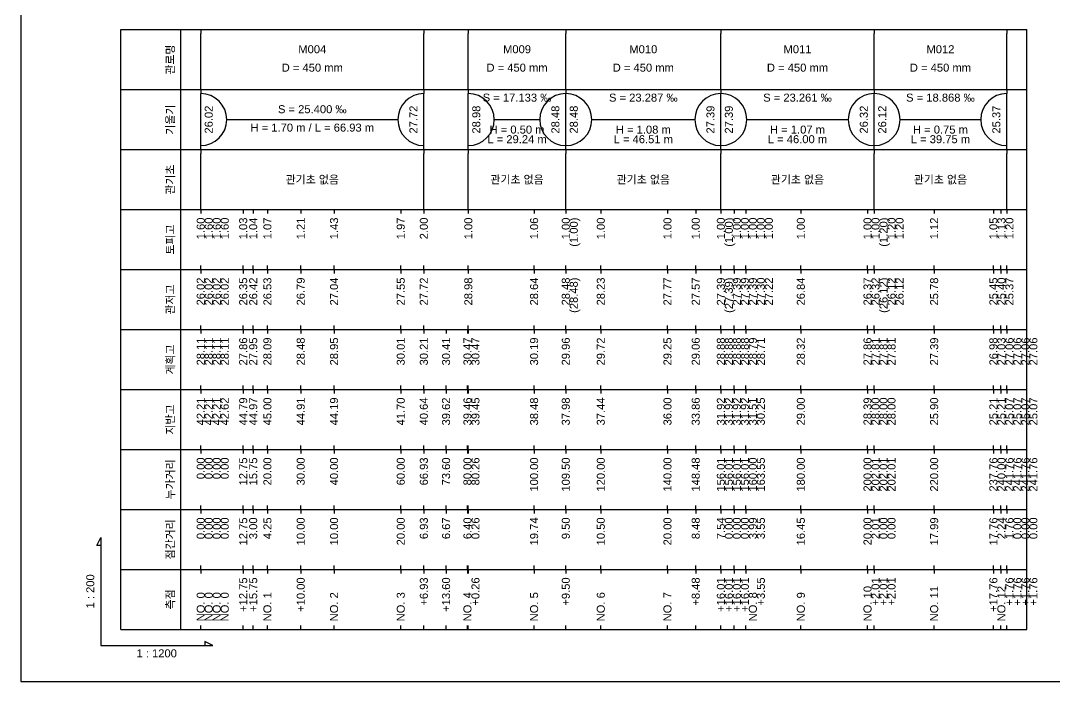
# Model space of a CAD drawing. Header units: millimetres. Extents: x -7351 to 135086, y 1419 to 5643.
# Drawn here: x 90723.4 to 90981.7, y 1419 to 1584.3 of the extents above; entities that cross this region are included whole.
import ezdxf
from ezdxf.enums import TextEntityAlignment as Align

# ---------------------------------------------------------------- set-up
doc = ezdxf.new("R2010")
doc.units = ezdxf.units.MM
for name, color, linetype in [('KZ_종단_도각', 7, 'Continuous'), ('KZ_종단_테이블문자', 7, 'Continuous'), ('KZ_종단_테이블선', 7, 'Continuous')]:
    doc.layers.add(name, color=color, linetype=linetype)
doc.styles.get("Standard").update_dxf_attribs({"font": 'arial.ttf'})

msp = doc.modelspace()

# ---------------------------------------------------------------- linework, layer by layer
at = {"layer": 'KZ_종단_도각'}
msp.add_lwpolyline([(90723.36, 1419.04), (91564.36, 1419.04), (91564.36, 2013.04), (90723.36, 2013.04)], close=True, dxfattribs=at)
at = {"layer": 'KZ_종단_테이블문자'}
for p, q in [((90768.36, 1582.04), (90768.36, 1581.04)), ((90824.13, 1582.04), (90824.13, 1581.04)), ((90835.24, 1582.04), (90835.24, 1581.04)), ((90859.61, 1582.04), (90859.61, 1581.04)), ((90859.61, 1582.04), (90859.61, 1581.04)), ((90898.37, 1582.04), (90898.37, 1581.04)), ((90898.37, 1582.04), (90898.37, 1581.04)), ((90936.7, 1582.04), (90936.7, 1581.04)), ((90936.7, 1582.04), (90936.7, 1581.04)), ((90969.83, 1582.04), (90969.83, 1581.04)), ((90768.36, 1568.04), (90768.36, 1581.04)), ((90824.13, 1568.04), (90824.13, 1581.04)), ((90835.24, 1568.04), (90835.24, 1581.04)), ((90859.61, 1568.04), (90859.61, 1581.04)), ((90859.61, 1568.04), (90859.61, 1581.04)), ((90898.37, 1568.04), (90898.37, 1581.04)), ((90898.37, 1568.04), (90898.37, 1581.04)), ((90936.7, 1568.04), (90936.7, 1581.04)), ((90936.7, 1568.04), (90936.7, 1581.04)), ((90969.83, 1568.04), (90969.83, 1581.04)), ((90768.36, 1567.04), (90768.36, 1568.04)), ((90768.36, 1567.04), (90768.36, 1566.04)), ((90768.36, 1553.04), (90768.36, 1566.04)), ((90824.13, 1567.04), (90824.13, 1568.04)), ((90824.13, 1567.04), (90824.13, 1566.04)), ((90824.13, 1553.04), (90824.13, 1566.04)), ((90835.24, 1567.04), (90835.24, 1568.04)), ((90835.24, 1567.04), (90835.24, 1566.04)), ((90835.24, 1553.04), (90835.24, 1566.04)), ((90859.61, 1567.04), (90859.61, 1568.04)), ((90859.61, 1567.04), (90859.61, 1568.04)), ((90859.61, 1567.04), (90859.61, 1566.04)), ((90859.61, 1567.04), (90859.61, 1566.04)), ((90859.61, 1553.04), (90859.61, 1566.04)), ((90859.61, 1553.04), (90859.61, 1566.04)), ((90898.37, 1567.04), (90898.37, 1568.04)), ((90898.37, 1567.04), (90898.37, 1568.04)), ((90898.37, 1567.04), (90898.37, 1566.04)), ((90898.37, 1567.04), (90898.37, 1566.04)), ((90898.37, 1553.04), (90898.37, 1566.04)), ((90898.37, 1553.04), (90898.37, 1566.04)), ((90936.7, 1567.04), (90936.7, 1568.04)), ((90936.7, 1567.04), (90936.7, 1568.04)), ((90936.7, 1567.04), (90936.7, 1566.04)), ((90936.7, 1567.04), (90936.7, 1566.04)), ((90936.7, 1553.04), (90936.7, 1566.04)), ((90936.7, 1553.04), (90936.7, 1566.04)), ((90969.83, 1567.04), (90969.83, 1568.04)), ((90969.83, 1567.04), (90969.83, 1566.04)), ((90969.83, 1553.04), (90969.83, 1566.04)), ((90774.78, 1559.54), (90817.72, 1559.54)), ((90841.66, 1559.54), (90853.19, 1559.54)), ((90866.03, 1559.54), (90891.95, 1559.54)), ((90904.78, 1559.54), (90930.28, 1559.54)), ((90943.12, 1559.54), (90963.41, 1559.54)), ((90768.36, 1552.04), (90768.36, 1553.04)), ((90824.13, 1552.04), (90824.13, 1553.04)), ((90835.24, 1552.04), (90835.24, 1553.04)), ((90859.61, 1552.04), (90859.61, 1553.04)), ((90859.61, 1552.04), (90859.61, 1553.04)), ((90898.37, 1552.04), (90898.37, 1553.04)), ((90898.37, 1552.04), (90898.37, 1553.04)), ((90936.7, 1552.04), (90936.7, 1553.04)), ((90936.7, 1552.04), (90936.7, 1553.04)), ((90969.83, 1552.04), (90969.83, 1553.04)), ((90768.36, 1552.04), (90768.36, 1551.04)), ((90768.36, 1538.04), (90768.36, 1551.04)), ((90824.13, 1552.04), (90824.13, 1551.04)), ((90824.13, 1538.04), (90824.13, 1551.04)), ((90835.24, 1552.04), (90835.24, 1551.04)), ((90835.24, 1538.04), (90835.24, 1551.04)), ((90859.61, 1552.04), (90859.61, 1551.04)), ((90859.61, 1552.04), (90859.61, 1551.04)), ((90859.61, 1538.04), (90859.61, 1551.04)), ((90859.61, 1538.04), (90859.61, 1551.04)), ((90898.37, 1552.04), (90898.37, 1551.04)), ((90898.37, 1552.04), (90898.37, 1551.04)), ((90898.37, 1538.04), (90898.37, 1551.04)), ((90898.37, 1538.04), (90898.37, 1551.04)), ((90936.7, 1552.04), (90936.7, 1551.04)), ((90936.7, 1552.04), (90936.7, 1551.04)), ((90936.7, 1538.04), (90936.7, 1551.04)), ((90936.7, 1538.04), (90936.7, 1551.04)), ((90969.83, 1552.04), (90969.83, 1551.04)), ((90969.83, 1538.04), (90969.83, 1551.04)), ((90768.36, 1537.04), (90768.36, 1538.04)), ((90824.13, 1537.04), (90824.13, 1538.04)), ((90835.24, 1537.04), (90835.24, 1538.04)), ((90859.61, 1537.04), (90859.61, 1538.04)), ((90859.61, 1537.04), (90859.61, 1538.04)), ((90898.37, 1537.04), (90898.37, 1538.04)), ((90898.37, 1537.04), (90898.37, 1538.04)), ((90936.7, 1537.04), (90936.7, 1538.04)), ((90936.7, 1537.04), (90936.7, 1538.04)), ((90969.83, 1537.04), (90969.83, 1538.04))]:
    msp.add_line(p, q, dxfattribs=at)
for centre, start, end in [((90768.36, 1559.54), 270, 90), ((90824.13, 1559.54), 90, 270), ((90835.24, 1559.54), 270, 90), ((90859.61, 1559.54), 90, 270), ((90859.61, 1559.54), 270, 90), ((90898.37, 1559.54), 90, 270), ((90898.37, 1559.54), 270, 90), ((90936.7, 1559.54), 90, 270), ((90936.7, 1559.54), 270, 90), ((90969.83, 1559.54), 90, 270)]:
    msp.add_arc(centre, 6.5, start, end, dxfattribs=at)
at = {"layer": 'KZ_종단_테이블선'}
for p, q in [((90748.36, 1567.04), (90748.36, 1582.04)), ((90748.36, 1582.04), (90974.83, 1582.04)), ((90763.36, 1567.04), (90763.36, 1582.04)), ((90974.83, 1567.04), (90974.83, 1582.04)), ((90748.36, 1552.04), (90748.36, 1567.04)), ((90748.36, 1567.04), (90974.83, 1567.04)), ((90763.36, 1552.04), (90763.36, 1567.04)), ((90974.83, 1552.04), (90974.83, 1567.04)), ((90748.36, 1537.04), (90748.36, 1552.04)), ((90748.36, 1552.04), (90974.83, 1552.04)), ((90763.36, 1537.04), (90763.36, 1552.04)), ((90974.83, 1537.04), (90974.83, 1552.04)), ((90748.36, 1522.04), (90748.36, 1537.04)), ((90748.36, 1537.04), (90974.83, 1537.04)), ((90763.36, 1522.04), (90763.36, 1537.04)), ((90768.36, 1537.04), (90768.36, 1536.04)), ((90768.36, 1537.04), (90768.36, 1536.04)), ((90768.36, 1537.04), (90768.36, 1536.04)), ((90768.36, 1537.04), (90768.36, 1536.04)), ((90778.98, 1537.04), (90778.98, 1536.04)), ((90781.48, 1537.04), (90781.48, 1536.04)), ((90785.03, 1537.04), (90785.03, 1536.04)), ((90793.36, 1537.04), (90793.36, 1536.04)), ((90801.69, 1537.04), (90801.69, 1536.04)), ((90818.36, 1537.04), (90818.36, 1536.04)), ((90824.13, 1537.04), (90824.13, 1536.04)), ((90835.25, 1537.04), (90835.25, 1536.04)), ((90851.69, 1537.04), (90851.69, 1536.04)), ((90859.61, 1537.04), (90859.61, 1536.04)), ((90868.36, 1537.04), (90868.36, 1536.04)), ((90885.03, 1537.04), (90885.03, 1536.04)), ((90892.09, 1537.04), (90892.09, 1536.04)), ((90898.37, 1537.04), (90898.37, 1536.04)), ((90898.37, 1537.04), (90898.37, 1536.04)), ((90898.37, 1537.04), (90898.37, 1536.04)), ((90898.37, 1537.04), (90898.37, 1536.04)), ((90901.69, 1537.04), (90901.69, 1536.04)), ((90904.65, 1537.04), (90904.65, 1536.04)), ((90918.36, 1537.04), (90918.36, 1536.04)), ((90935.03, 1537.04), (90935.03, 1536.04)), ((90936.7, 1537.04), (90936.7, 1536.04)), ((90936.71, 1537.04), (90936.71, 1536.04)), ((90936.71, 1537.04), (90936.71, 1536.04)), ((90951.69, 1537.04), (90951.69, 1536.04)), ((90966.5, 1537.04), (90966.5, 1536.04)), ((90968.36, 1537.04), (90968.36, 1536.04)), ((90969.83, 1537.04), (90969.83, 1536.04)), ((90974.83, 1522.04), (90974.83, 1537.04)), ((90748.36, 1507.04), (90748.36, 1522.04)), ((90748.36, 1522.04), (90974.83, 1522.04)), ((90763.36, 1507.04), (90763.36, 1522.04)), ((90768.36, 1522.04), (90768.36, 1523.04)), ((90768.36, 1522.04), (90768.36, 1523.04)), ((90768.36, 1522.04), (90768.36, 1523.04)), ((90768.36, 1522.04), (90768.36, 1523.04)), ((90768.36, 1522.04), (90768.36, 1521.04)), ((90768.36, 1522.04), (90768.36, 1521.04)), ((90768.36, 1522.04), (90768.36, 1521.04)), ((90768.36, 1522.04), (90768.36, 1521.04)), ((90778.98, 1522.04), (90778.98, 1523.04)), ((90778.98, 1522.04), (90778.98, 1521.04)), ((90781.48, 1522.04), (90781.48, 1523.04)), ((90781.48, 1522.04), (90781.48, 1521.04)), ((90785.03, 1522.04), (90785.03, 1523.04)), ((90785.03, 1522.04), (90785.03, 1521.04)), ((90793.36, 1522.04), (90793.36, 1523.04)), ((90793.36, 1522.04), (90793.36, 1521.04)), ((90801.69, 1522.04), (90801.69, 1523.04)), ((90801.69, 1522.04), (90801.69, 1521.04)), ((90818.36, 1522.04), (90818.36, 1523.04)), ((90818.36, 1522.04), (90818.36, 1521.04)), ((90824.13, 1522.04), (90824.13, 1523.04)), ((90824.13, 1522.04), (90824.13, 1521.04)), ((90835.25, 1522.04), (90835.25, 1523.04)), ((90835.25, 1522.04), (90835.25, 1521.04)), ((90851.69, 1522.04), (90851.69, 1523.04)), ((90851.69, 1522.04), (90851.69, 1521.04)), ((90859.61, 1522.04), (90859.61, 1523.04)), ((90859.61, 1522.04), (90859.61, 1521.04)), ((90868.36, 1522.04), (90868.36, 1523.04)), ((90868.36, 1522.04), (90868.36, 1521.04)), ((90885.03, 1522.04), (90885.03, 1523.04)), ((90885.03, 1522.04), (90885.03, 1521.04)), ((90892.09, 1522.04), (90892.09, 1523.04)), ((90892.09, 1522.04), (90892.09, 1521.04)), ((90898.37, 1522.04), (90898.37, 1523.04)), ((90898.37, 1522.04), (90898.37, 1523.04)), ((90898.37, 1522.04), (90898.37, 1523.04)), ((90898.37, 1522.04), (90898.37, 1523.04)), ((90898.37, 1522.04), (90898.37, 1521.04)), ((90898.37, 1522.04), (90898.37, 1521.04)), ((90898.37, 1522.04), (90898.37, 1521.04)), ((90898.37, 1522.04), (90898.37, 1521.04)), ((90901.69, 1522.04), (90901.69, 1523.04)), ((90901.69, 1522.04), (90901.69, 1521.04)), ((90904.65, 1522.04), (90904.65, 1523.04)), ((90904.65, 1522.04), (90904.65, 1521.04)), ((90918.36, 1522.04), (90918.36, 1523.04)), ((90918.36, 1522.04), (90918.36, 1521.04)), ((90935.03, 1522.04), (90935.03, 1523.04)), ((90935.03, 1522.04), (90935.03, 1521.04)), ((90936.7, 1522.04), (90936.7, 1523.04)), ((90936.7, 1522.04), (90936.7, 1521.04)), ((90936.71, 1522.04), (90936.71, 1523.04)), ((90936.71, 1522.04), (90936.71, 1523.04)), ((90936.71, 1522.04), (90936.71, 1521.04)), ((90936.71, 1522.04), (90936.71, 1521.04)), ((90951.69, 1522.04), (90951.69, 1523.04)), ((90951.69, 1522.04), (90951.69, 1521.04)), ((90966.5, 1522.04), (90966.5, 1523.04)), ((90966.5, 1522.04), (90966.5, 1521.04)), ((90968.36, 1522.04), (90968.36, 1523.04)), ((90968.36, 1522.04), (90968.36, 1521.04)), ((90969.83, 1522.04), (90969.83, 1523.04)), ((90969.83, 1522.04), (90969.83, 1521.04)), ((90974.83, 1507.04), (90974.83, 1522.04)), ((90748.36, 1492.04), (90748.36, 1507.04)), ((90748.36, 1507.04), (90974.83, 1507.04)), ((90763.36, 1492.04), (90763.36, 1507.04)), ((90768.36, 1507.04), (90768.36, 1508.04)), ((90768.36, 1507.04), (90768.36, 1508.04)), ((90768.36, 1507.04), (90768.36, 1508.04)), ((90768.36, 1507.04), (90768.36, 1508.04)), ((90768.36, 1507.04), (90768.36, 1506.04)), ((90768.36, 1507.04), (90768.36, 1506.04)), ((90768.36, 1507.04), (90768.36, 1506.04)), ((90768.36, 1507.04), (90768.36, 1506.04)), ((90778.98, 1507.04), (90778.98, 1508.04)), ((90778.98, 1507.04), (90778.98, 1506.04)), ((90781.48, 1507.04), (90781.48, 1508.04)), ((90781.48, 1507.04), (90781.48, 1506.04)), ((90785.03, 1507.04), (90785.03, 1508.04)), ((90785.03, 1507.04), (90785.03, 1506.04)), ((90793.36, 1507.04), (90793.36, 1508.04)), ((90793.36, 1507.04), (90793.36, 1506.04)), ((90801.69, 1507.04), (90801.69, 1508.04)), ((90801.69, 1507.04), (90801.69, 1506.04)), ((90818.36, 1507.04), (90818.36, 1508.04)), ((90818.36, 1507.04), (90818.36, 1506.04)), ((90824.13, 1507.04), (90824.13, 1508.04)), ((90824.13, 1507.04), (90824.13, 1506.04)), ((90829.69, 1507.04), (90829.69, 1506.04)), ((90835.03, 1507.04), (90835.03, 1506.04)), ((90835.24, 1507.04), (90835.24, 1506.04)), ((90835.25, 1507.04), (90835.25, 1508.04)), ((90851.69, 1507.04), (90851.69, 1508.04)), ((90851.69, 1507.04), (90851.69, 1506.04)), ((90859.61, 1507.04), (90859.61, 1508.04)), ((90859.61, 1507.04), (90859.61, 1506.04)), ((90868.36, 1507.04), (90868.36, 1508.04)), ((90868.36, 1507.04), (90868.36, 1506.04)), ((90885.03, 1507.04), (90885.03, 1508.04)), ((90885.03, 1507.04), (90885.03, 1506.04)), ((90892.09, 1507.04), (90892.09, 1508.04)), ((90892.09, 1507.04), (90892.09, 1506.04)), ((90898.37, 1507.04), (90898.37, 1508.04)), ((90898.37, 1507.04), (90898.37, 1508.04)), ((90898.37, 1507.04), (90898.37, 1508.04)), ((90898.37, 1507.04), (90898.37, 1508.04)), ((90898.37, 1507.04), (90898.37, 1506.04)), ((90898.37, 1507.04), (90898.37, 1506.04)), ((90898.37, 1507.04), (90898.37, 1506.04)), ((90898.37, 1507.04), (90898.37, 1506.04)), ((90901.69, 1507.04), (90901.69, 1508.04)), ((90901.69, 1507.04), (90901.69, 1506.04)), ((90904.65, 1507.04), (90904.65, 1508.04)), ((90904.65, 1507.04), (90904.65, 1506.04)), ((90918.36, 1507.04), (90918.36, 1508.04)), ((90918.36, 1507.04), (90918.36, 1506.04)), ((90935.03, 1507.04), (90935.03, 1508.04)), ((90935.03, 1507.04), (90935.03, 1506.04)), ((90936.7, 1507.04), (90936.7, 1508.04)), ((90936.7, 1507.04), (90936.7, 1506.04)), ((90936.7, 1507.04), (90936.7, 1506.04)), ((90936.7, 1507.04), (90936.7, 1506.04)), ((90936.71, 1507.04), (90936.71, 1508.04)), ((90936.71, 1507.04), (90936.71, 1508.04)), ((90951.69, 1507.04), (90951.69, 1508.04)), ((90951.69, 1507.04), (90951.69, 1506.04)), ((90966.49, 1507.04), (90966.49, 1506.04)), ((90966.5, 1507.04), (90966.5, 1508.04)), ((90968.36, 1507.04), (90968.36, 1508.04)), ((90968.36, 1507.04), (90968.36, 1506.04)), ((90969.83, 1507.04), (90969.83, 1508.04)), ((90969.83, 1507.04), (90969.83, 1506.04)), ((90969.83, 1507.04), (90969.83, 1506.04)), ((90969.83, 1507.04), (90969.83, 1506.04)), ((90969.83, 1507.04), (90969.83, 1506.04)), ((90974.83, 1492.04), (90974.83, 1507.04)), ((90748.36, 1477.04), (90748.36, 1492.04)), ((90748.36, 1492.04), (90974.83, 1492.04)), ((90763.36, 1477.04), (90763.36, 1492.04)), ((90768.36, 1492.04), (90768.36, 1493.04)), ((90768.36, 1492.04), (90768.36, 1493.04)), ((90768.36, 1492.04), (90768.36, 1493.04)), ((90768.36, 1492.04), (90768.36, 1493.04)), ((90768.36, 1492.04), (90768.36, 1491.04)), ((90768.36, 1492.04), (90768.36, 1491.04)), ((90768.36, 1492.04), (90768.36, 1491.04)), ((90768.36, 1492.04), (90768.36, 1491.04)), ((90778.98, 1492.04), (90778.98, 1493.04)), ((90778.98, 1492.04), (90778.98, 1491.04)), ((90781.48, 1492.04), (90781.48, 1493.04)), ((90781.48, 1492.04), (90781.48, 1491.04)), ((90785.03, 1492.04), (90785.03, 1493.04)), ((90785.03, 1492.04), (90785.03, 1491.04)), ((90793.36, 1492.04), (90793.36, 1493.04)), ((90793.36, 1492.04), (90793.36, 1491.04)), ((90801.69, 1492.04), (90801.69, 1493.04)), ((90801.69, 1492.04), (90801.69, 1491.04)), ((90818.36, 1492.04), (90818.36, 1493.04)), ((90818.36, 1492.04), (90818.36, 1491.04)), ((90824.13, 1492.04), (90824.13, 1493.04)), ((90824.13, 1492.04), (90824.13, 1491.04)), ((90829.69, 1492.04), (90829.69, 1493.04)), ((90829.69, 1492.04), (90829.69, 1491.04)), ((90835.03, 1492.04), (90835.03, 1493.04)), ((90835.03, 1492.04), (90835.03, 1491.04)), ((90835.24, 1492.04), (90835.24, 1493.04)), ((90835.24, 1492.04), (90835.24, 1491.04)), ((90851.69, 1492.04), (90851.69, 1493.04)), ((90851.69, 1492.04), (90851.69, 1491.04)), ((90859.61, 1492.04), (90859.61, 1493.04)), ((90859.61, 1492.04), (90859.61, 1491.04)), ((90868.36, 1492.04), (90868.36, 1493.04)), ((90868.36, 1492.04), (90868.36, 1491.04)), ((90885.03, 1492.04), (90885.03, 1493.04)), ((90885.03, 1492.04), (90885.03, 1491.04)), ((90892.09, 1492.04), (90892.09, 1493.04)), ((90892.09, 1492.04), (90892.09, 1491.04)), ((90898.37, 1492.04), (90898.37, 1493.04)), ((90898.37, 1492.04), (90898.37, 1493.04)), ((90898.37, 1492.04), (90898.37, 1493.04)), ((90898.37, 1492.04), (90898.37, 1493.04)), ((90898.37, 1492.04), (90898.37, 1491.04)), ((90898.37, 1492.04), (90898.37, 1491.04)), ((90898.37, 1492.04), (90898.37, 1491.04)), ((90898.37, 1492.04), (90898.37, 1491.04)), ((90901.69, 1492.04), (90901.69, 1493.04)), ((90901.69, 1492.04), (90901.69, 1491.04)), ((90904.65, 1492.04), (90904.65, 1493.04)), ((90904.65, 1492.04), (90904.65, 1491.04)), ((90918.36, 1492.04), (90918.36, 1493.04)), ((90918.36, 1492.04), (90918.36, 1491.04)), ((90935.03, 1492.04), (90935.03, 1493.04)), ((90935.03, 1492.04), (90935.03, 1491.04)), ((90936.7, 1492.04), (90936.7, 1493.04)), ((90936.7, 1492.04), (90936.7, 1493.04)), ((90936.7, 1492.04), (90936.7, 1493.04)), ((90936.7, 1492.04), (90936.7, 1491.04)), ((90936.7, 1492.04), (90936.7, 1491.04)), ((90936.7, 1492.04), (90936.7, 1491.04)), ((90951.69, 1492.04), (90951.69, 1493.04)), ((90951.69, 1492.04), (90951.69, 1491.04)), ((90966.49, 1492.04), (90966.49, 1493.04)), ((90966.49, 1492.04), (90966.49, 1491.04)), ((90968.36, 1492.04), (90968.36, 1493.04)), ((90968.36, 1492.04), (90968.36, 1491.04)), ((90969.83, 1492.04), (90969.83, 1493.04)), ((90969.83, 1492.04), (90969.83, 1493.04)), ((90969.83, 1492.04), (90969.83, 1493.04)), ((90969.83, 1492.04), (90969.83, 1493.04)), ((90969.83, 1492.04), (90969.83, 1491.04)), ((90969.83, 1492.04), (90969.83, 1491.04)), ((90969.83, 1492.04), (90969.83, 1491.04)), ((90969.83, 1492.04), (90969.83, 1491.04)), ((90974.83, 1477.04), (90974.83, 1492.04)), ((90768.36, 1477.04), (90768.36, 1478.04)), ((90768.36, 1477.04), (90768.36, 1478.04)), ((90768.36, 1477.04), (90768.36, 1478.04)), ((90768.36, 1477.04), (90768.36, 1478.04)), ((90778.98, 1477.04), (90778.98, 1478.04)), ((90781.48, 1477.04), (90781.48, 1478.04)), ((90785.03, 1477.04), (90785.03, 1478.04)), ((90793.36, 1477.04), (90793.36, 1478.04)), ((90801.69, 1477.04), (90801.69, 1478.04)), ((90818.36, 1477.04), (90818.36, 1478.04)), ((90824.13, 1477.04), (90824.13, 1478.04)), ((90829.69, 1477.04), (90829.69, 1478.04)), ((90835.03, 1477.04), (90835.03, 1478.04)), ((90835.24, 1477.04), (90835.24, 1478.04)), ((90851.69, 1477.04), (90851.69, 1478.04)), ((90859.61, 1477.04), (90859.61, 1478.04)), ((90868.36, 1477.04), (90868.36, 1478.04)), ((90885.03, 1477.04), (90885.03, 1478.04)), ((90892.09, 1477.04), (90892.09, 1478.04)), ((90898.37, 1477.04), (90898.37, 1478.04)), ((90898.37, 1477.04), (90898.37, 1478.04)), ((90898.37, 1477.04), (90898.37, 1478.04)), ((90898.37, 1477.04), (90898.37, 1478.04)), ((90901.69, 1477.04), (90901.69, 1478.04)), ((90904.65, 1477.04), (90904.65, 1478.04)), ((90918.36, 1477.04), (90918.36, 1478.04)), ((90935.03, 1477.04), (90935.03, 1478.04)), ((90936.7, 1477.04), (90936.7, 1478.04)), ((90936.7, 1477.04), (90936.7, 1478.04)), ((90936.7, 1477.04), (90936.7, 1478.04)), ((90951.69, 1477.04), (90951.69, 1478.04)), ((90966.49, 1477.04), (90966.49, 1478.04)), ((90968.36, 1477.04), (90968.36, 1478.04)), ((90969.83, 1477.04), (90969.83, 1478.04)), ((90969.83, 1477.04), (90969.83, 1478.04)), ((90969.83, 1477.04), (90969.83, 1478.04)), ((90969.83, 1477.04), (90969.83, 1478.04)), ((90748.36, 1462.04), (90748.36, 1477.04)), ((90748.36, 1477.04), (90974.83, 1477.04)), ((90763.36, 1462.04), (90763.36, 1477.04)), ((90768.36, 1477.04), (90768.36, 1476.04)), ((90768.36, 1477.04), (90768.36, 1476.04)), ((90768.36, 1477.04), (90768.36, 1476.04)), ((90768.36, 1477.04), (90768.36, 1476.04)), ((90778.98, 1477.04), (90778.98, 1476.04)), ((90781.48, 1477.04), (90781.48, 1476.04)), ((90785.03, 1477.04), (90785.03, 1476.04)), ((90793.36, 1477.04), (90793.36, 1476.04)), ((90801.69, 1477.04), (90801.69, 1476.04)), ((90818.36, 1477.04), (90818.36, 1476.04)), ((90824.13, 1477.04), (90824.13, 1476.04)), ((90829.69, 1477.04), (90829.69, 1476.04)), ((90835.03, 1477.04), (90835.03, 1476.04)), ((90835.24, 1477.04), (90835.24, 1476.04)), ((90851.69, 1477.04), (90851.69, 1476.04)), ((90859.61, 1477.04), (90859.61, 1476.04)), ((90868.36, 1477.04), (90868.36, 1476.04)), ((90885.03, 1477.04), (90885.03, 1476.04)), ((90892.09, 1477.04), (90892.09, 1476.04)), ((90898.37, 1477.04), (90898.37, 1476.04)), ((90898.37, 1477.04), (90898.37, 1476.04)), ((90898.37, 1477.04), (90898.37, 1476.04)), ((90898.37, 1477.04), (90898.37, 1476.04)), ((90901.69, 1477.04), (90901.69, 1476.04)), ((90904.65, 1477.04), (90904.65, 1476.04)), ((90918.36, 1477.04), (90918.36, 1476.04)), ((90935.03, 1477.04), (90935.03, 1476.04)), ((90936.7, 1477.04), (90936.7, 1476.04)), ((90936.7, 1477.04), (90936.7, 1476.04)), ((90936.7, 1477.04), (90936.7, 1476.04)), ((90951.69, 1477.04), (90951.69, 1476.04)), ((90966.49, 1477.04), (90966.49, 1476.04)), ((90968.36, 1477.04), (90968.36, 1476.04)), ((90969.83, 1477.04), (90969.83, 1476.04)), ((90969.83, 1477.04), (90969.83, 1476.04)), ((90969.83, 1477.04), (90969.83, 1476.04)), ((90969.83, 1477.04), (90969.83, 1476.04)), ((90974.83, 1462.04), (90974.83, 1477.04)), ((90768.36, 1462.04), (90768.36, 1463.04)), ((90768.36, 1462.04), (90768.36, 1463.04)), ((90768.36, 1462.04), (90768.36, 1463.04)), ((90768.36, 1462.04), (90768.36, 1463.04)), ((90778.98, 1462.04), (90778.98, 1463.04)), ((90781.48, 1462.04), (90781.48, 1463.04)), ((90785.03, 1462.04), (90785.03, 1463.04)), ((90793.36, 1462.04), (90793.36, 1463.04)), ((90801.69, 1462.04), (90801.69, 1463.04)), ((90818.36, 1462.04), (90818.36, 1463.04)), ((90824.13, 1462.04), (90824.13, 1463.04)), ((90829.69, 1462.04), (90829.69, 1463.04)), ((90835.03, 1462.04), (90835.03, 1463.04)), ((90835.24, 1462.04), (90835.24, 1463.04)), ((90851.69, 1462.04), (90851.69, 1463.04)), ((90859.61, 1462.04), (90859.61, 1463.04)), ((90868.36, 1462.04), (90868.36, 1463.04)), ((90885.03, 1462.04), (90885.03, 1463.04)), ((90892.09, 1462.04), (90892.09, 1463.04)), ((90898.37, 1462.04), (90898.37, 1463.04)), ((90898.37, 1462.04), (90898.37, 1463.04)), ((90898.37, 1462.04), (90898.37, 1463.04)), ((90898.37, 1462.04), (90898.37, 1463.04)), ((90901.69, 1462.04), (90901.69, 1463.04)), ((90904.65, 1462.04), (90904.65, 1463.04)), ((90918.36, 1462.04), (90918.36, 1463.04)), ((90935.03, 1462.04), (90935.03, 1463.04)), ((90936.7, 1462.04), (90936.7, 1463.04)), ((90936.7, 1462.04), (90936.7, 1463.04)), ((90936.7, 1462.04), (90936.7, 1463.04)), ((90951.69, 1462.04), (90951.69, 1463.04)), ((90966.49, 1462.04), (90966.49, 1463.04)), ((90968.36, 1462.04), (90968.36, 1463.04)), ((90969.83, 1462.04), (90969.83, 1463.04)), ((90969.83, 1462.04), (90969.83, 1463.04)), ((90969.83, 1462.04), (90969.83, 1463.04)), ((90969.83, 1462.04), (90969.83, 1463.04)), ((90748.36, 1447.04), (90748.36, 1462.04)), ((90748.36, 1462.04), (90974.83, 1462.04)), ((90763.36, 1447.04), (90763.36, 1462.04)), ((90768.36, 1462.04), (90768.36, 1461.04)), ((90768.36, 1462.04), (90768.36, 1461.04)), ((90768.36, 1462.04), (90768.36, 1461.04)), ((90768.36, 1462.04), (90768.36, 1461.04)), ((90778.98, 1462.04), (90778.98, 1461.04)), ((90781.48, 1462.04), (90781.48, 1461.04)), ((90785.03, 1462.04), (90785.03, 1461.04)), ((90793.36, 1462.04), (90793.36, 1461.04)), ((90801.69, 1462.04), (90801.69, 1461.04)), ((90818.36, 1462.04), (90818.36, 1461.04)), ((90824.13, 1462.04), (90824.13, 1461.04)), ((90829.69, 1462.04), (90829.69, 1461.04)), ((90835.03, 1462.04), (90835.03, 1461.04)), ((90835.24, 1462.04), (90835.24, 1461.04)), ((90851.69, 1462.04), (90851.69, 1461.04)), ((90859.61, 1462.04), (90859.61, 1461.04)), ((90868.36, 1462.04), (90868.36, 1461.04)), ((90885.03, 1462.04), (90885.03, 1461.04)), ((90892.09, 1462.04), (90892.09, 1461.04)), ((90898.37, 1462.04), (90898.37, 1461.04)), ((90898.37, 1462.04), (90898.37, 1461.04)), ((90898.37, 1462.04), (90898.37, 1461.04)), ((90898.37, 1462.04), (90898.37, 1461.04)), ((90901.69, 1462.04), (90901.69, 1461.04)), ((90904.65, 1462.04), (90904.65, 1461.04)), ((90918.36, 1462.04), (90918.36, 1461.04)), ((90935.03, 1462.04), (90935.03, 1461.04)), ((90936.7, 1462.04), (90936.7, 1461.04)), ((90936.7, 1462.04), (90936.7, 1461.04)), ((90936.7, 1462.04), (90936.7, 1461.04)), ((90951.69, 1462.04), (90951.69, 1461.04)), ((90966.49, 1462.04), (90966.49, 1461.04)), ((90968.36, 1462.04), (90968.36, 1461.04)), ((90969.83, 1462.04), (90969.83, 1461.04)), ((90969.83, 1462.04), (90969.83, 1461.04)), ((90969.83, 1462.04), (90969.83, 1461.04)), ((90969.83, 1462.04), (90969.83, 1461.04)), ((90974.83, 1447.04), (90974.83, 1462.04)), ((90748.36, 1432.04), (90748.36, 1447.04)), ((90748.36, 1447.04), (90974.83, 1447.04)), ((90763.36, 1432.04), (90763.36, 1447.04)), ((90768.36, 1447.04), (90768.36, 1448.04)), ((90768.36, 1447.04), (90768.36, 1448.04)), ((90768.36, 1447.04), (90768.36, 1448.04)), ((90768.36, 1447.04), (90768.36, 1448.04)), ((90768.36, 1447.04), (90768.36, 1446.04)), ((90768.36, 1447.04), (90768.36, 1446.04)), ((90768.36, 1447.04), (90768.36, 1446.04)), ((90768.36, 1447.04), (90768.36, 1446.04)), ((90778.98, 1447.04), (90778.98, 1448.04)), ((90778.98, 1447.04), (90778.98, 1446.04)), ((90781.48, 1447.04), (90781.48, 1448.04)), ((90781.48, 1447.04), (90781.48, 1446.04)), ((90785.03, 1447.04), (90785.03, 1448.04)), ((90785.03, 1447.04), (90785.03, 1446.04)), ((90793.36, 1447.04), (90793.36, 1448.04)), ((90793.36, 1447.04), (90793.36, 1446.04)), ((90801.69, 1447.04), (90801.69, 1448.04)), ((90801.69, 1447.04), (90801.69, 1446.04)), ((90818.36, 1447.04), (90818.36, 1448.04)), ((90818.36, 1447.04), (90818.36, 1446.04)), ((90824.13, 1447.04), (90824.13, 1448.04)), ((90824.13, 1447.04), (90824.13, 1446.04)), ((90829.69, 1447.04), (90829.69, 1448.04)), ((90829.69, 1447.04), (90829.69, 1446.04)), ((90835.03, 1447.04), (90835.03, 1448.04)), ((90835.03, 1447.04), (90835.03, 1446.04)), ((90835.24, 1447.04), (90835.24, 1448.04)), ((90835.24, 1447.04), (90835.24, 1446.04)), ((90851.69, 1447.04), (90851.69, 1448.04)), ((90851.69, 1447.04), (90851.69, 1446.04)), ((90859.61, 1447.04), (90859.61, 1448.04)), ((90859.61, 1447.04), (90859.61, 1446.04)), ((90868.36, 1447.04), (90868.36, 1448.04)), ((90868.36, 1447.04), (90868.36, 1446.04)), ((90885.03, 1447.04), (90885.03, 1448.04)), ((90885.03, 1447.04), (90885.03, 1446.04)), ((90892.09, 1447.04), (90892.09, 1448.04)), ((90892.09, 1447.04), (90892.09, 1446.04)), ((90898.37, 1447.04), (90898.37, 1448.04)), ((90898.37, 1447.04), (90898.37, 1448.04)), ((90898.37, 1447.04), (90898.37, 1448.04)), ((90898.37, 1447.04), (90898.37, 1448.04)), ((90898.37, 1447.04), (90898.37, 1446.04)), ((90898.37, 1447.04), (90898.37, 1446.04)), ((90898.37, 1447.04), (90898.37, 1446.04)), ((90898.37, 1447.04), (90898.37, 1446.04)), ((90901.69, 1447.04), (90901.69, 1448.04)), ((90901.69, 1447.04), (90901.69, 1446.04)), ((90904.65, 1447.04), (90904.65, 1448.04)), ((90904.65, 1447.04), (90904.65, 1446.04)), ((90918.36, 1447.04), (90918.36, 1448.04)), ((90918.36, 1447.04), (90918.36, 1446.04)), ((90935.03, 1447.04), (90935.03, 1448.04)), ((90935.03, 1447.04), (90935.03, 1446.04)), ((90936.7, 1447.04), (90936.7, 1448.04)), ((90936.7, 1447.04), (90936.7, 1448.04)), ((90936.7, 1447.04), (90936.7, 1448.04)), ((90936.7, 1447.04), (90936.7, 1446.04)), ((90936.7, 1447.04), (90936.7, 1446.04)), ((90936.7, 1447.04), (90936.7, 1446.04)), ((90951.69, 1447.04), (90951.69, 1448.04)), ((90951.69, 1447.04), (90951.69, 1446.04)), ((90966.49, 1447.04), (90966.49, 1448.04)), ((90966.49, 1447.04), (90966.49, 1446.04)), ((90968.36, 1447.04), (90968.36, 1448.04)), ((90968.36, 1447.04), (90968.36, 1446.04)), ((90969.83, 1447.04), (90969.83, 1448.04)), ((90969.83, 1447.04), (90969.83, 1448.04)), ((90969.83, 1447.04), (90969.83, 1448.04)), ((90969.83, 1447.04), (90969.83, 1448.04)), ((90969.83, 1447.04), (90969.83, 1446.04)), ((90969.83, 1447.04), (90969.83, 1446.04)), ((90969.83, 1447.04), (90969.83, 1446.04)), ((90969.83, 1447.04), (90969.83, 1446.04)), ((90974.83, 1432.04), (90974.83, 1447.04)), ((90748.36, 1432.04), (90974.83, 1432.04)), ((90768.36, 1432.04), (90768.36, 1433.04)), ((90768.36, 1432.04), (90768.36, 1433.04)), ((90768.36, 1432.04), (90768.36, 1433.04)), ((90768.36, 1432.04), (90768.36, 1433.04)), ((90778.98, 1432.04), (90778.98, 1433.04)), ((90781.48, 1432.04), (90781.48, 1433.04)), ((90785.03, 1432.04), (90785.03, 1433.04)), ((90793.36, 1432.04), (90793.36, 1433.04)), ((90801.69, 1432.04), (90801.69, 1433.04)), ((90818.36, 1432.04), (90818.36, 1433.04)), ((90824.13, 1432.04), (90824.13, 1433.04)), ((90829.69, 1432.04), (90829.69, 1433.04)), ((90835.03, 1432.04), (90835.03, 1433.04)), ((90835.24, 1432.04), (90835.24, 1433.04)), ((90851.69, 1432.04), (90851.69, 1433.04)), ((90859.61, 1432.04), (90859.61, 1433.04)), ((90868.36, 1432.04), (90868.36, 1433.04)), ((90885.03, 1432.04), (90885.03, 1433.04)), ((90892.09, 1432.04), (90892.09, 1433.04)), ((90898.37, 1432.04), (90898.37, 1433.04)), ((90898.37, 1432.04), (90898.37, 1433.04)), ((90898.37, 1432.04), (90898.37, 1433.04)), ((90898.37, 1432.04), (90898.37, 1433.04)), ((90901.69, 1432.04), (90901.69, 1433.04)), ((90904.65, 1432.04), (90904.65, 1433.04)), ((90918.36, 1432.04), (90918.36, 1433.04)), ((90935.03, 1432.04), (90935.03, 1433.04)), ((90936.7, 1432.04), (90936.7, 1433.04)), ((90936.7, 1432.04), (90936.7, 1433.04)), ((90936.7, 1432.04), (90936.7, 1433.04)), ((90951.69, 1432.04), (90951.69, 1433.04)), ((90966.49, 1432.04), (90966.49, 1433.04)), ((90968.36, 1432.04), (90968.36, 1433.04)), ((90969.83, 1432.04), (90969.83, 1433.04)), ((90969.83, 1432.04), (90969.83, 1433.04)), ((90969.83, 1432.04), (90969.83, 1433.04)), ((90969.83, 1432.04), (90969.83, 1433.04))]:
    msp.add_line(p, q, dxfattribs=at)
msp.add_lwpolyline([(90743.36, 1453.04), (90742.36, 1453.04), (90743.36, 1455.04), (90743.36, 1428.04), (90771.36, 1428.04), (90769.36, 1429.04), (90769.36, 1428.04)], dxfattribs=at)

# ---------------------------------------------------------------- texts
at = {"layer": 'KZ_종단_테이블문자'}
for s, p in [('M004', (90796.25, 1575.54)), ('M009', (90847.43, 1575.54)), ('M010', (90878.99, 1575.54)), ('M011', (90917.53, 1575.54)), ('M012', (90953.26, 1575.54)), ('S = 25.400 ‰', (90796.25, 1560.54)), ('H = 0.50 m', (90847.43, 1555.44)), ('H = 1.08 m', (90878.99, 1555.44)), ('H = 1.07 m', (90917.53, 1555.44)), ('H = 0.75 m', (90953.26, 1555.44)), ('L = 29.24 m', (90847.43, 1553.04)), ('L = 46.51 m', (90878.99, 1553.04)), ('L = 46.00 m', (90917.53, 1553.04)), ('L = 39.75 m', (90953.26, 1553.04))]:
    msp.add_text(s, height=2, dxfattribs=at).set_placement(p, align=Align.BOTTOM_CENTER)
for s, p in [('D = 450 mm', (90796.25, 1573.54)), ('D = 450 mm', (90847.43, 1573.54)), ('D = 450 mm', (90878.99, 1573.54)), ('D = 450 mm', (90917.53, 1573.54)), ('D = 450 mm', (90953.26, 1573.54)), ('S = 17.133 ‰', (90847.43, 1566.04)), ('S = 23.287 ‰', (90878.99, 1566.04)), ('S = 23.261 ‰', (90917.53, 1566.04)), ('S = 18.868 ‰', (90953.26, 1566.04)), ('H = 1.70 m / L = 66.93 m', (90796.25, 1558.54))]:
    msp.add_text(s, height=2, dxfattribs=at).set_placement(p, align=Align.TOP_CENTER)
for s, p in [('26.02', (90769.36, 1559.54)), ('28.98', (90836.24, 1559.54)), ('28.48', (90860.61, 1559.54)), ('27.39', (90899.37, 1559.54)), ('26.12', (90937.7, 1559.54))]:
    msp.add_text(s, height=2, rotation=90, dxfattribs=at).set_placement(p, align=Align.TOP_CENTER)
for s, p in [('27.72', (90823.13, 1559.54)), ('28.48', (90858.61, 1559.54)), ('27.39', (90897.37, 1559.54)), ('26.32', (90935.7, 1559.54)), ('25.37', (90968.83, 1559.54))]:
    msp.add_text(s, height=2, rotation=90, dxfattribs=at).set_placement(p, align=Align.BOTTOM_CENTER)
for p in [(90796.25, 1544.54), (90847.43, 1544.54), (90878.99, 1544.54), (90917.53, 1544.54), (90953.26, 1544.54)]:
    msp.add_text('관기초 없음', height=2, dxfattribs=at).set_placement(p, align=Align.MIDDLE_CENTER)
for s, p in [('1.60', (90768.36, 1535.04)), ('1.60', (90770.36, 1535.04)), ('1.60', (90772.36, 1535.04)), ('1.60', (90774.36, 1535.04)), ('1.03', (90778.98, 1535.04)), ('1.04', (90781.48, 1535.04)), ('1.07', (90785.03, 1535.04)), ('1.21', (90793.36, 1535.04)), ('1.43', (90801.69, 1535.04)), ('1.97', (90818.36, 1535.04)), ('2.00', (90824.13, 1535.04)), ('1.00', (90835.25, 1535.04)), ('1.06', (90851.69, 1535.04)), ('1.00', (90859.61, 1535.04)), ('(1.00)', (90861.61, 1535.04)), ('1.00', (90868.36, 1535.04)), ('1.00', (90885.03, 1535.04)), ('1.00', (90892.09, 1535.04)), ('1.00', (90898.37, 1535.04)), ('(1.00)', (90900.37, 1535.04)), ('1.00', (90902.37, 1535.04)), ('1.00', (90904.37, 1535.04)), ('1.00', (90906.37, 1535.04)), ('1.00', (90908.37, 1535.04)), ('1.00', (90910.37, 1535.04)), ('1.00', (90918.36, 1535.04)), ('1.00', (90935.03, 1535.04)), ('1.00', (90937.03, 1535.04)), ('(1.20)', (90939.03, 1535.04)), ('1.20', (90941.03, 1535.04)), ('1.20', (90943.03, 1535.04)), ('1.12', (90951.69, 1535.04)), ('1.05', (90966.5, 1535.04)), ('1.13', (90968.5, 1535.04)), ('1.20', (90970.5, 1535.04)), ('26.02', (90768.36, 1520.04)), ('26.02', (90770.36, 1520.04)), ('26.02', (90772.36, 1520.04)), ('26.02', (90774.36, 1520.04)), ('26.35', (90778.98, 1520.04)), ('26.42', (90781.48, 1520.04)), ('26.53', (90785.03, 1520.04)), ('26.79', (90793.36, 1520.04)), ('27.04', (90801.69, 1520.04)), ('27.55', (90818.36, 1520.04)), ('27.72', (90824.13, 1520.04)), ('28.98', (90835.25, 1520.04)), ('28.64', (90851.69, 1520.04)), ('28.48', (90859.61, 1520.04)), ('(28.48)', (90861.61, 1520.04)), ('28.23', (90868.36, 1520.04)), ('27.77', (90885.03, 1520.04)), ('27.57', (90892.09, 1520.04)), ('27.39', (90898.37, 1520.04)), ('(27.39)', (90900.37, 1520.04)), ('27.39', (90902.37, 1520.04)), ('27.39', (90904.37, 1520.04)), ('27.39', (90906.37, 1520.04)), ('27.30', (90908.37, 1520.04)), ('27.22', (90910.37, 1520.04)), ('26.84', (90918.36, 1520.04)), ('26.37', (90935.03, 1520.04)), ('26.32', (90937.03, 1520.04)), ('(26.12)', (90939.03, 1520.04)), ('26.12', (90941.03, 1520.04)), ('26.12', (90943.03, 1520.04)), ('25.78', (90951.69, 1520.04)), ('25.45', (90966.5, 1520.04)), ('25.40', (90968.5, 1520.04)), ('25.37', (90970.5, 1520.04)), ('28.11', (90768.36, 1505.04)), ('28.11', (90770.36, 1505.04)), ('28.11', (90772.36, 1505.04)), ('28.11', (90774.36, 1505.04)), ('27.86', (90778.98, 1505.04)), ('27.95', (90781.48, 1505.04)), ('28.09', (90785.03, 1505.04)), ('28.48', (90793.36, 1505.04)), ('28.95', (90801.69, 1505.04)), ('30.01', (90818.36, 1505.04)), ('30.21', (90824.13, 1505.04)), ('30.41', (90829.69, 1505.04)), ('30.47', (90835.03, 1505.04)), ('30.47', (90837.03, 1505.04)), ('30.19', (90851.69, 1505.04)), ('29.96', (90859.61, 1505.04)), ('29.72', (90868.36, 1505.04)), ('29.25', (90885.03, 1505.04)), ('29.06', (90892.09, 1505.04)), ('28.88', (90898.37, 1505.04)), ('28.88', (90900.37, 1505.04)), ('28.88', (90902.37, 1505.04)), ('28.88', (90904.37, 1505.04)), ('28.79', (90906.37, 1505.04)), ('28.71', (90908.37, 1505.04)), ('28.32', (90918.36, 1505.04)), ('27.86', (90935.03, 1505.04)), ('27.81', (90937.03, 1505.04)), ('27.81', (90939.03, 1505.04)), ('27.81', (90941.03, 1505.04)), ('27.39', (90951.69, 1505.04)), ('26.98', (90966.49, 1505.04)), ('27.03', (90968.49, 1505.04)), ('27.06', (90970.49, 1505.04)), ('27.06', (90972.49, 1505.04)), ('27.06', (90974.49, 1505.04)), ('27.06', (90976.49, 1505.04)), ('42.21', (90768.36, 1490.04)), ('42.21', (90770.36, 1490.04)), ('42.21', (90772.36, 1490.04)), ('42.62', (90774.36, 1490.04)), ('44.79', (90778.98, 1490.04)), ('44.97', (90781.48, 1490.04)), ('45.00', (90785.03, 1490.04)), ('44.91', (90793.36, 1490.04)), ('44.19', (90801.69, 1490.04)), ('41.70', (90818.36, 1490.04)), ('40.64', (90824.13, 1490.04)), ('39.62', (90829.69, 1490.04)), ('39.46', (90835.03, 1490.04)), ('39.45', (90837.03, 1490.04)), ('38.48', (90851.69, 1490.04)), ('37.98', (90859.61, 1490.04)), ('37.44', (90868.36, 1490.04)), ('36.00', (90885.03, 1490.04)), ('33.86', (90892.09, 1490.04)), ('31.92', (90898.37, 1490.04)), ('31.92', (90900.37, 1490.04)), ('31.92', (90902.37, 1490.04)), ('31.92', (90904.37, 1490.04)), ('31.51', (90906.37, 1490.04)), ('30.25', (90908.37, 1490.04)), ('29.00', (90918.36, 1490.04)), ('28.39', (90935.03, 1490.04)), ('28.00', (90937.03, 1490.04)), ('28.00', (90939.03, 1490.04)), ('28.00', (90941.03, 1490.04)), ('25.90', (90951.69, 1490.04)), ('25.21', (90966.49, 1490.04)), ('25.21', (90968.49, 1490.04)), ('25.07', (90970.49, 1490.04)), ('25.07', (90972.49, 1490.04)), ('25.07', (90974.49, 1490.04)), ('25.07', (90976.49, 1490.04)), ('0.00', (90768.36, 1475.04)), ('0.00', (90770.36, 1475.04)), ('0.00', (90772.36, 1475.04)), ('0.00', (90774.36, 1475.04)), ('12.75', (90778.98, 1475.04)), ('15.75', (90781.48, 1475.04)), ('20.00', (90785.03, 1475.04)), ('30.00', (90793.36, 1475.04)), ('40.00', (90801.69, 1475.04)), ('60.00', (90818.36, 1475.04)), ('66.93', (90824.13, 1475.04)), ('73.60', (90829.69, 1475.04)), ('80.00', (90835.03, 1475.04)), ('80.26', (90837.03, 1475.04)), ('100.00', (90851.69, 1475.04)), ('109.50', (90859.61, 1475.04)), ('120.00', (90868.36, 1475.04)), ('140.00', (90885.03, 1475.04)), ('148.48', (90892.09, 1475.04)), ('156.01', (90898.37, 1475.04)), ('156.01', (90900.37, 1475.04)), ('156.01', (90902.37, 1475.04)), ('156.01', (90904.37, 1475.04)), ('160.00', (90906.37, 1475.04)), ('163.55', (90908.37, 1475.04)), ('180.00', (90918.36, 1475.04)), ('200.00', (90935.03, 1475.04)), ('202.01', (90937.03, 1475.04)), ('202.01', (90939.03, 1475.04)), ('202.01', (90941.03, 1475.04)), ('220.00', (90951.69, 1475.04)), ('237.76', (90966.49, 1475.04)), ('240.00', (90968.49, 1475.04)), ('241.76', (90970.49, 1475.04)), ('241.76', (90972.49, 1475.04)), ('241.76', (90974.49, 1475.04)), ('241.76', (90976.49, 1475.04)), ('0.00', (90768.36, 1460.04)), ('0.00', (90770.36, 1460.04)), ('0.00', (90772.36, 1460.04)), ('0.00', (90774.36, 1460.04)), ('12.75', (90778.98, 1460.04)), ('3.00', (90781.48, 1460.04)), ('4.25', (90785.03, 1460.04)), ('10.00', (90793.36, 1460.04)), ('10.00', (90801.69, 1460.04)), ('20.00', (90818.36, 1460.04)), ('6.93', (90824.13, 1460.04)), ('6.67', (90829.69, 1460.04)), ('6.40', (90835.03, 1460.04)), ('0.26', (90837.03, 1460.04)), ('19.74', (90851.69, 1460.04)), ('9.50', (90859.61, 1460.04)), ('10.50', (90868.36, 1460.04)), ('20.00', (90885.03, 1460.04)), ('8.48', (90892.09, 1460.04)), ('7.54', (90898.37, 1460.04)), ('0.00', (90900.37, 1460.04)), ('0.00', (90902.37, 1460.04)), ('0.00', (90904.37, 1460.04)), ('3.99', (90906.37, 1460.04)), ('3.55', (90908.37, 1460.04)), ('16.45', (90918.36, 1460.04)), ('20.00', (90935.03, 1460.04)), ('2.01', (90937.03, 1460.04)), ('0.00', (90939.03, 1460.04)), ('0.00', (90941.03, 1460.04)), ('17.99', (90951.69, 1460.04)), ('17.76', (90966.49, 1460.04)), ('2.24', (90968.49, 1460.04)), ('1.76', (90970.49, 1460.04)), ('0.00', (90972.49, 1460.04)), ('0.00', (90974.49, 1460.04)), ('0.00', (90976.49, 1460.04)), ('+12.75', (90778.98, 1445.04)), ('+15.75', (90781.48, 1445.04)), ('+10.00', (90793.36, 1445.04)), ('+6.93', (90824.13, 1445.04)), ('+13.60', (90829.69, 1445.04)), ('+0.26', (90837.03, 1445.04)), ('+9.50', (90859.61, 1445.04)), ('+8.48', (90892.09, 1445.04)), ('+16.01', (90898.37, 1445.04)), ('+16.01', (90900.37, 1445.04)), ('+16.01', (90902.37, 1445.04)), ('+16.01', (90904.37, 1445.04)), ('+3.55', (90908.37, 1445.04)), ('+2.01', (90937.03, 1445.04)), ('+2.01', (90939.03, 1445.04)), ('+2.01', (90941.03, 1445.04)), ('+17.76', (90966.49, 1445.04)), ('+1.76', (90970.49, 1445.04)), ('+1.76', (90972.49, 1445.04)), ('+1.76', (90974.49, 1445.04)), ('+1.76', (90976.49, 1445.04))]:
    msp.add_text(s, height=2, rotation=90, dxfattribs=at).set_placement(p, align=Align.MIDDLE_RIGHT)
for s, p in [('NO. 10', (90935.03, 1434.04)), ('NO. 11', (90951.69, 1434.04)), ('NO. 12', (90968.49, 1434.04)), ('NO. 0', (90768.36, 1434.04)), ('NO. 0', (90770.36, 1434.04)), ('NO. 0', (90772.36, 1434.04)), ('NO. 0', (90774.36, 1434.04)), ('NO. 1', (90785.03, 1434.04)), ('NO. 2', (90801.69, 1434.04)), ('NO. 3', (90818.36, 1434.04)), ('NO. 4', (90835.03, 1434.04)), ('NO. 5', (90851.69, 1434.04)), ('NO. 6', (90868.36, 1434.04)), ('NO. 7', (90885.03, 1434.04)), ('NO. 8', (90906.37, 1434.04)), ('NO. 9', (90918.36, 1434.04))]:
    msp.add_text(s, height=2, rotation=90, dxfattribs=at).set_placement(p, align=Align.MIDDLE_LEFT)
at = {"layer": 'KZ_종단_테이블선'}
for s, p in [('관로명', (90762.36, 1574.54)), ('기울기', (90762.36, 1559.54)), ('관기초', (90762.36, 1544.54)), ('토피고', (90762.36, 1529.54)), ('관저고', (90762.36, 1514.54)), ('계획고', (90762.36, 1499.54)), ('지반고', (90762.36, 1484.54)), ('누가거리', (90762.36, 1469.54)), ('점간거리', (90762.36, 1454.54)), ('1 : 200', (90742.36, 1441.54)), ('측점', (90762.36, 1439.54))]:
    msp.add_text(s, height=2, rotation=90, dxfattribs=at).set_placement(p, align=Align.BOTTOM_CENTER)
msp.add_text('1 : 1200', height=2, dxfattribs=at).set_placement((90757.36, 1427.04), align=Align.TOP_CENTER)

doc.saveas('drawing.dxf')
